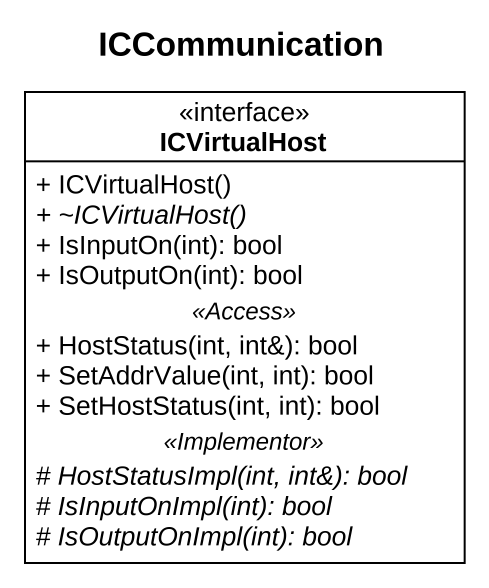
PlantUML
@startuml
title ICCommunication
hide circle
hide empty members
skinparam classAttributeIconSize 0
class ICVirtualHost <<interface>> {
  + ICVirtualHost()
  {abstract} + ~ICVirtualHost()
  + IsInputOn(int): bool
  + IsOutputOn(int): bool
  .. <<Access>> ..
  + HostStatus(int, int&): bool
  + SetAddrValue(int, int): bool
  + SetHostStatus(int, int): bool
  .. <<Implementor>> ..
  {abstract} # HostStatusImpl(int, int&): bool
  {abstract} # IsInputOnImpl(int): bool
  {abstract} # IsOutputOnImpl(int): bool
}
@enduml
